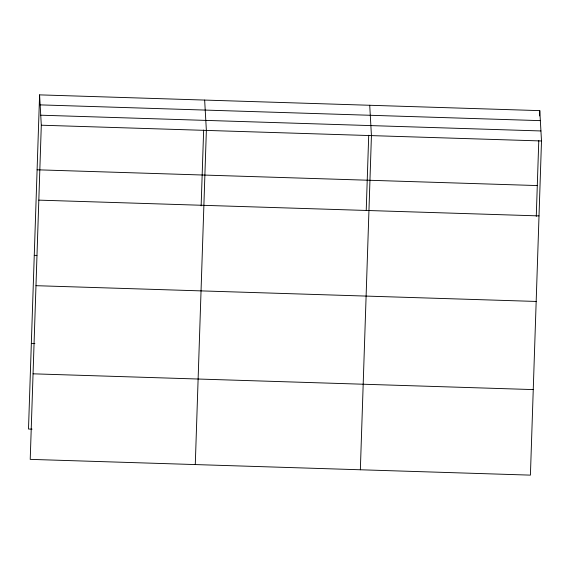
<?xml version="1.0" encoding="UTF-8"?>
<svg xmlns="http://www.w3.org/2000/svg" width="570" height="570" viewBox="0 0 570 570"><rect width="100%" height="100%" fill="white"/><g stroke="black" fill="none" stroke-linecap="round" stroke-linejoin="round"><path stroke-width="0.85" d="M39.587 94.869L41.304 125.208L30.217 459.37L530.413 475.131L541.5 140.968L539.783 110.63L39.587 94.869L28.5 429.032L32.048 429.139M201.139 205.87L203.654 130.038M195.282 464.571L206.368 130.409L204.651 100.071M366.232 210.188L368.719 135.247M360.347 469.773L371.433 135.61L369.716 105.272M536.27 216.429L538.785 140.605M539.605 115.924L539.783 110.63M40.149 104.88L540.346 120.641M40.741 115.197L540.93 130.958M41.304 125.208L541.5 140.968M37.1 169.796L537.296 185.564M38.817 200.134L539.013 215.902M34.264 255.346L36.922 255.431M35.981 285.684L536.178 301.445M31.336 343.482L34.891 343.596M33.06 373.82L533.249 389.588"/></g></svg>
